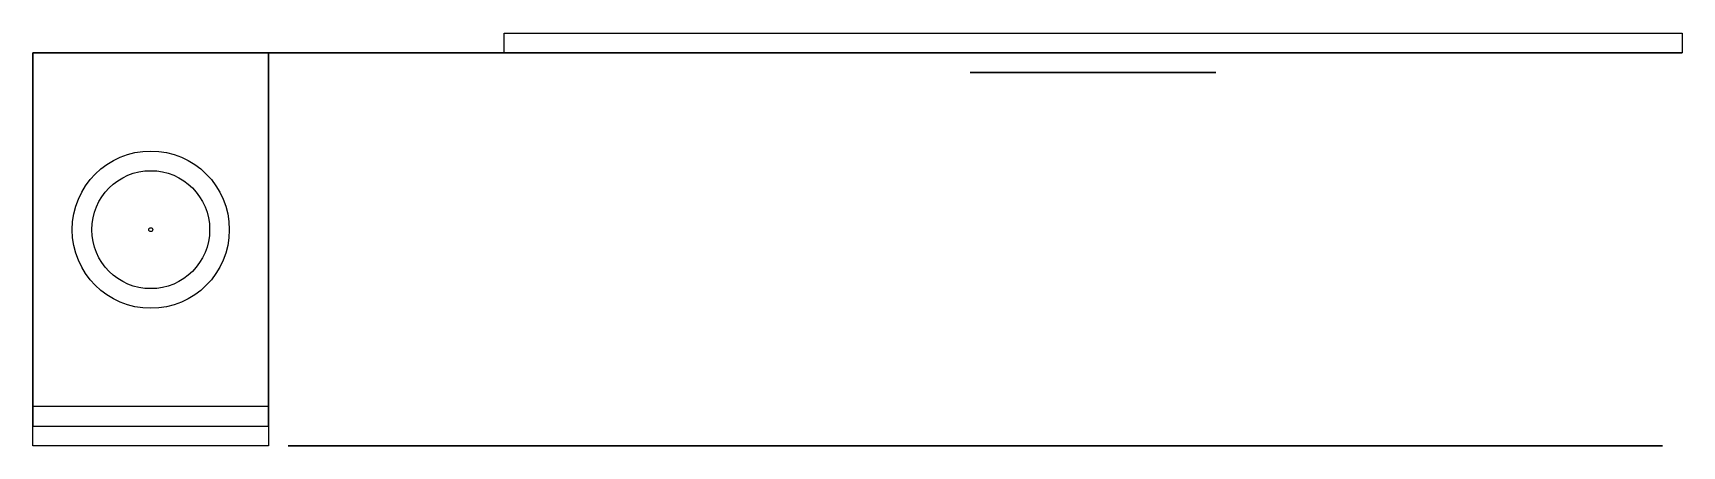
# Model space of a CAD drawing. Header units: inches. Extents: x 237.3 to 321.3, y 26.5 to 47.5.
import ezdxf

# ---------------------------------------------------------------- set-up
doc = ezdxf.new("R2010")
doc.units = ezdxf.units.IN
doc.header["$MEASUREMENT"] = 0

msp = doc.modelspace()

# ---------------------------------------------------------------- linework, layer by layer
for p, q in [((249.269, 46.487, 55.311), (249.269, 26.487, 55.311)), ((261.269, 46.487, 135.311), (276.269, 46.487, 135.311))]:
    msp.add_line(p, q)
at = {"extrusion": (0, -1, -1.83697e-16)}
msp.add_line((282.102, 46.487, 76.973), (300.436, 46.487, 76.973), dxfattribs=at)
at = {"elevation": 55.311}
for points in [[(321.269, 46.487), (261.269, 46.487), (261.269, 47.487), (321.269, 47.487)], [(237.269, 26.487), (237.269, 46.487), (249.269, 46.487), (249.269, 26.487)]]:
    msp.add_lwpolyline(points, close=True, dxfattribs=at)
at = {"extrusion": (0, -1, -1.83697e-16), "elevation": -46.487}
for points in [[(237.269, 145.311), (237.269, 55.311), (261.269, 55.311), (261.269, 69.971), (261.269, 135.311), (261.269, 145.311, 1)], [(291.269, 135.311), (261.269, 135.311), (261.269, 87.311), (321.269, 87.311), (321.269, 125.311, 0.414214), (311.269, 135.311)], [(321.269, 106.311), (321.269, 125.311, 0.414214), (311.269, 135.311), (301.269, 135.311), (301.269, 134.311), (311.269, 134.311, -0.414214), (320.269, 125.311), (320.269, 106.311)]]:
    msp.add_lwpolyline(points, format="xyb", close=True, dxfattribs=at)
for points, elevation in [([(237.269, 46.487), (237.269, 27.487), (249.269, 27.487), (249.269, 46.487), (237.269, 46.487)], 56.311), ([(237.269, 46.487), (249.269, 46.487), (249.269, 28.487), (237.269, 28.487), (237.269, 46.487)], 57.311)]:
    msp.add_lwpolyline(points, dxfattribs=dict(elevation=elevation))
at = {"extrusion": (0, -1, -1.83697e-16)}
for points, elevation in [([(262.269, 110.561), (242.939, 110.561), (242.939, 112.061), (262.269, 112.061)], -46.487), ([(262.269, 127.811), (242.939, 127.811), (242.939, 129.311), (262.269, 129.311)], -46.487), ([(262.269, 93.311), (242.939, 93.311), (242.939, 94.811), (262.269, 94.811)], -46.487), ([(249.269, 55.311), (321.269, 55.311), (321.269, 65.634), (249.269, 65.634)], -46.487), ([(250.269, 56.311), (320.269, 56.311), (320.269, 64.634), (250.269, 64.634)], -46.487), ([(261.269, 87.311), (321.269, 87.311), (321.269, 65.634), (261.269, 65.634)], -46.487), ([(262.269, 87.311), (261.269, 87.311), (261.269, 135.311), (262.269, 135.311)], -46.487), ([(281.102, 66.634), (262.269, 66.634), (262.269, 86.311), (281.102, 86.311)], -46.487), ([(300.436, 75.973), (300.436, 66.634), (282.102, 66.634), (282.102, 75.973)], -46.487), ([(282.102, 76.973), (282.102, 86.311), (300.436, 86.311), (300.436, 76.973)], -46.487), ([(301.436, 86.311), (320.269, 86.311), (320.269, 66.634), (301.436, 66.634)], -46.487), ([(250.269, 56.311), (320.269, 56.311), (320.269, 64.634), (250.269, 64.634)], -26.487), ([(281.102, 66.634), (262.269, 66.634), (262.269, 86.311), (281.102, 86.311)], -26.487), ([(300.436, 75.973), (300.436, 66.634), (282.102, 66.634), (282.102, 75.973)], -26.487), ([(282.102, 76.973), (282.102, 86.311), (300.436, 86.311), (300.436, 76.973)], -26.487), ([(301.436, 86.311), (320.269, 86.311), (320.269, 66.634), (301.436, 66.634)], -26.487)]:
    msp.add_lwpolyline(points, close=True, dxfattribs=dict(at, elevation=elevation))
for points in [[(261.269, 46.487, 135.311), (276.269, 46.487, 135.311), (276.269, 46.487, 134.311), (261.269, 46.487, 134.311)], [(288.141, 46.479, 135.211), (288.141, 46.479, 135.411), (291.269, 46.487, 135.411), (291.269, 46.487, 135.211)], [(291.369, 46.487, 136.876), (291.169, 46.487, 136.876), (291.169, 46.483, 135.311), (291.369, 46.483, 135.311)], [(291.169, 46.487, 135.311), (291.169, 46.474, 130.311), (291.369, 46.474, 130.311), (291.369, 46.487, 135.311)]]:
    msp.add_polyline3d(points, close=True)
at = {"extrusion": (0, -1, 1.83697e-16)}
msp.add_circle((291.269, 135.311, -45.487), 6.257, dxfattribs=at)
for centre, radius in [((243.269, 37.487, 66.311), 4), ((243.269, 37.487, 66.311), 3), ((243.269, 37.487, 58.811), 0.1), ((243.269, 37.487, 66.311), 0.1)]:
    msp.add_circle(centre, radius)
at = {"extrusion": (0, -1, -1.83697e-16)}
msp.add_point((262.269, 46.487, 76.473), dxfattribs=at)

doc.saveas('drawing.dxf')
